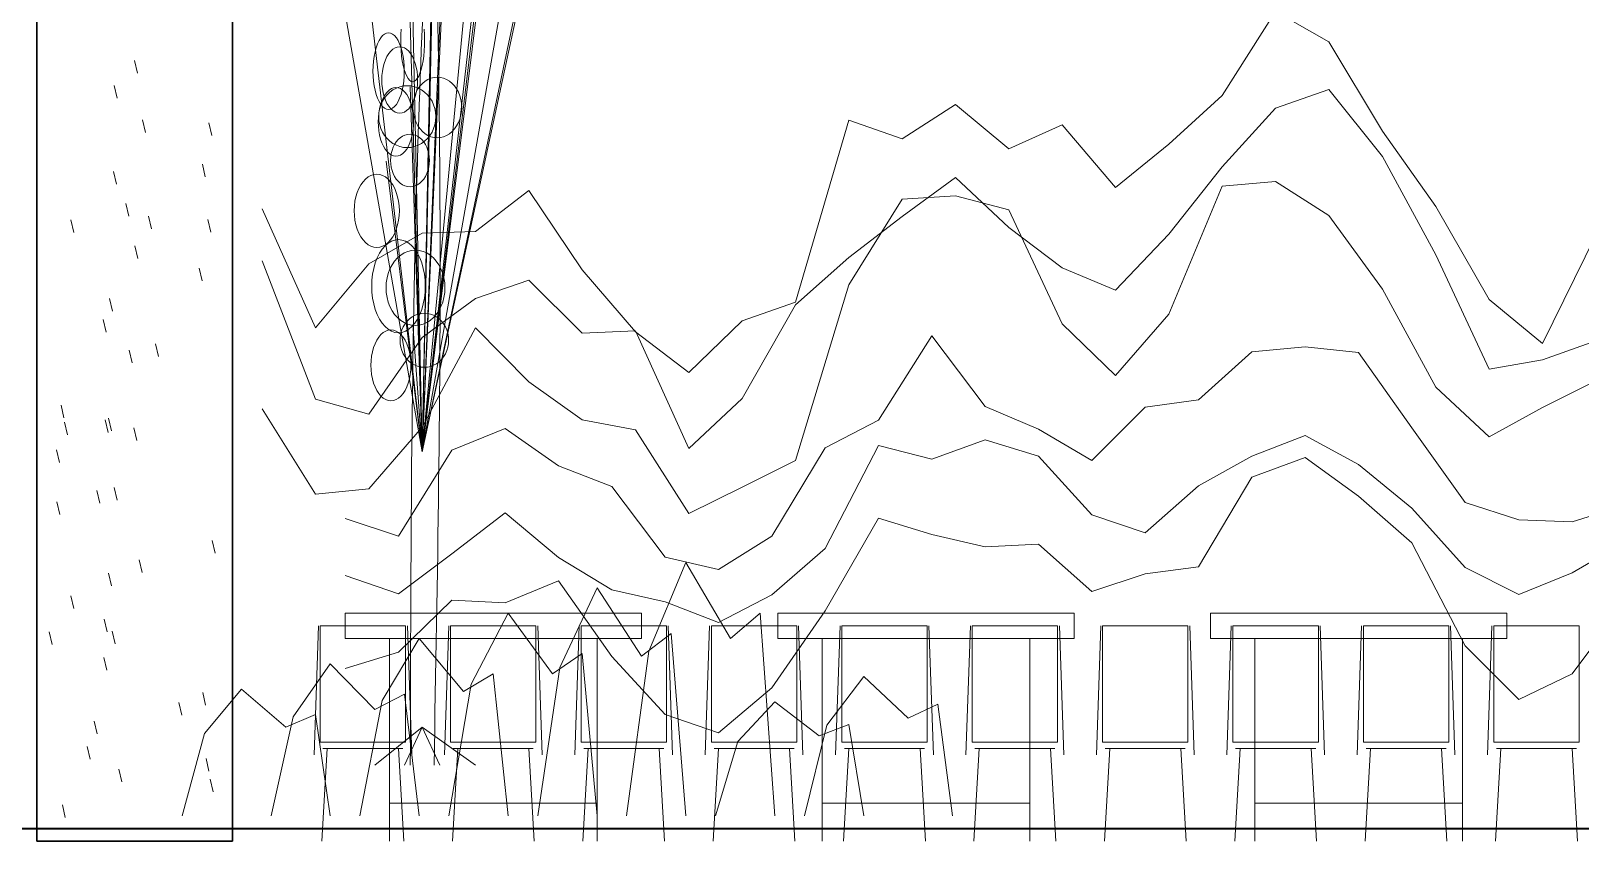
# Model space of a CAD drawing. Header units: millimetres. Extents: x -1800 to 33200, y -8500 to 38400.
# Drawn here: x 3388 to 9029, y 10246 to 13195 of the extents above; entities that cross this region are included whole.
import ezdxf

# ---------------------------------------------------------------- set-up
doc = ezdxf.new("R2010")
doc.units = ezdxf.units.MM
for name, color, linetype, lineweight in [('E-COLUMN', 7, 'Continuous', 30), ('E-FURNITURE', 7, 'Continuous', 18), ('E-HATCH', 8, 'Continuous', 9), ('E-LANDSCAPE', 8, 'Continuous', 9), ('E-OUTLINE', 7, 'Continuous', 35), ('E-PLANT', 3, 'Continuous', 13)]:
    doc.layers.add(name, color=color, linetype=linetype, lineweight=lineweight)

msp = doc.modelspace()

# ---------------------------------------------------------------- linework, layer by layer
at = {"layer": 'E-COLUMN'}
msp.add_lwpolyline([(3409.9, 15823.4), (4122.1, 15823.4), (4122.1, 10246.1), (3409.9, 10246.1)], close=True, dxfattribs=at)
at = {"layer": 'E-FURNITURE'}
for p, q in [((4435.1, 11029.7), (4418.9, 10559.5)), ((4758.8, 11029.7), (4775, 10559.5)), ((4909.9, 11029.7), (4893.7, 10559.5)), ((5233.6, 11029.7), (5249.8, 10559.5)), ((5384.7, 11029.7), (5368.5, 10559.5)), ((5708.4, 11029.7), (5724.6, 10559.5)), ((5859.5, 11029.7), (5843.3, 10559.5)), ((6183.2, 11029.7), (6199.4, 10559.5)), ((6334.2, 11029.7), (6318.1, 10559.5)), ((6658, 11029.7), (6674.2, 10559.5)), ((6809, 11029.7), (6792.9, 10559.5)), ((7132.8, 11029.7), (7149, 10559.5)), ((7283.8, 11029.7), (7267.7, 10559.5)), ((7607.6, 11029.7), (7623.8, 10559.5)), ((7758.6, 11029.7), (7742.5, 10559.5)), ((8082.4, 11029.7), (8098.6, 10559.5)), ((8233.4, 11029.7), (8217.3, 10559.5)), ((8557.2, 11029.7), (8573.4, 10559.5)), ((8708.2, 11029.7), (8692.1, 10559.5)), ((4694, 10983.6), (4694, 10246.1)), ((5449.4, 10983.6), (5449.4, 10246.1)), ((6269.5, 10983.6), (6269.5, 10246.1)), ((7024.9, 10983.6), (7024.9, 10246.1)), ((7845, 10983.6), (7845, 10246.1)), ((8600.3, 10983.6), (8600.3, 10246.1)), ((4467.4, 10583), (4448, 10246.1)), ((4451.2, 10583), (4742.6, 10583)), ((4726.4, 10583), (4745.8, 10246.1)), ((4942.2, 10583), (4922.8, 10246.1)), ((4926, 10583), (5217.4, 10583)), ((5201.2, 10583), (5220.6, 10246.1)), ((5417, 10583), (5397.6, 10246.1)), ((5400.8, 10583), (5692.2, 10583)), ((5676, 10583), (5695.4, 10246.1)), ((5891.8, 10583), (5872.4, 10246.1)), ((5875.6, 10583), (6167, 10583)), ((6150.8, 10583), (6170.2, 10246.1)), ((6366.6, 10583), (6347.2, 10246.1)), ((6350.4, 10583), (6641.8, 10583)), ((6625.6, 10583), (6645, 10246.1)), ((6841.4, 10583), (6822, 10246.1)), ((6825.2, 10583), (7116.6, 10583)), ((7100.4, 10583), (7119.8, 10246.1)), ((7316.2, 10583), (7296.8, 10246.1)), ((7300, 10583), (7591.4, 10583)), ((7575.2, 10583), (7594.6, 10246.1)), ((7791, 10583), (7771.6, 10246.1)), ((7774.8, 10583), (8066.2, 10583)), ((8050, 10583), (8069.4, 10246.1)), ((8265.8, 10583), (8246.4, 10246.1)), ((8249.6, 10583), (8541, 10583)), ((8524.8, 10583), (8544.2, 10246.1)), ((8740.6, 10583), (8721.2, 10246.1)), ((8724.4, 10583), (9015.8, 10583)), ((8999.6, 10583), (9019, 10246.1)), ((4694, 10384.4), (5449.4, 10384.4)), ((6269.5, 10384.4), (7024.9, 10384.4)), ((7845, 10384.4), (8600.3, 10384.4))]:
    msp.add_line(p, q, dxfattribs=at)
for points in [[(4532.2, 11075.8), (5611.3, 11075.8), (5611.3, 10983.6), (4532.2, 10983.6)], [(6107.6, 11075.8), (7186.7, 11075.8), (7186.7, 10983.6), (6107.6, 10983.6)], [(7683.1, 11075.8), (8762.2, 11075.8), (8762.2, 10983.6), (7683.1, 10983.6)], [(4441.5, 11029.7), (4752.3, 11029.7), (4752.3, 10606.5), (4441.5, 10606.5)], [(4916.3, 11029.7), (5227.1, 11029.7), (5227.1, 10606.5), (4916.3, 10606.5)], [(5391.1, 11029.7), (5701.9, 11029.7), (5701.9, 10606.5), (5391.1, 10606.5)], [(5865.9, 11029.7), (6176.7, 11029.7), (6176.7, 10606.5), (5865.9, 10606.5)], [(6340.7, 11029.7), (6651.5, 11029.7), (6651.5, 10606.5), (6340.7, 10606.5)], [(6815.5, 11029.7), (7126.3, 11029.7), (7126.3, 10606.5), (6815.5, 10606.5)], [(7290.3, 11029.7), (7601.1, 11029.7), (7601.1, 10606.5), (7290.3, 10606.5)], [(7765.1, 11029.7), (8075.9, 11029.7), (8075.9, 10606.5), (7765.1, 10606.5)], [(8239.9, 11029.7), (8550.7, 11029.7), (8550.7, 10606.5), (8239.9, 10606.5)], [(8714.7, 11029.7), (9025.5, 11029.7), (9025.5, 10606.5), (8714.7, 10606.5)]]:
    msp.add_lwpolyline(points, close=True, dxfattribs=at)
at = {"layer": 'E-HATCH'}
for p, q in [((3765.1, 13088.3), (3775.9, 13042.3)), ((3691.4, 12996.8), (3702.2, 12950.7)), ((3794.8, 12871.8), (3805.6, 12825.7)), ((4036.5, 12860.9), (4047.3, 12814.8)), ((4012.3, 12710.5), (4023.1, 12664.4)), ((3689.3, 12683.1), (3700.1, 12637)), ((3733.5, 12567), (3744.3, 12520.9)), ((3533.3, 12507.9), (3544.1, 12461.8)), ((3816.7, 12521.2), (3827.5, 12475.1)), ((4031.9, 12508.4), (4042.7, 12462.3)), ((3766.1, 12413.4), (3776.9, 12367.3)), ((4000.3, 12331.5), (4011.1, 12285.4)), ((3674, 12221.4), (3684.8, 12175.3)), ((3651.2, 12144.3), (3662, 12098.2)), ((3746, 12033.4), (3756.8, 11987.3)), ((3842.3, 12056.6), (3853.1, 12010.5)), ((3497.7, 11832.5), (3508.4, 11786.4)), ((3510.4, 11771.5), (3521.1, 11725.4)), ((3659, 11779.6), (3669.8, 11733.5)), ((3670.8, 11785.5), (3681.6, 11739.4)), ((3763.3, 11750.2), (3774.1, 11704.1)), ((3481.4, 11670.9), (3492.2, 11624.8)), ((3627.9, 11522.8), (3638.7, 11476.7)), ((3691.3, 11533.1), (3702, 11487)), ((3482.8, 11481), (3493.6, 11434.9)), ((4047.9, 11340.4), (4058.7, 11294.3)), ((3782.8, 11270.3), (3793.6, 11224.2)), ((3670.9, 11220.9), (3681.7, 11174.8)), ((3533.4, 11139.1), (3544.2, 11093)), ((3454.7, 11007.5), (3465.5, 10961.4)), ((3655.2, 11053.7), (3666, 11007.6)), ((3684.5, 11009.8), (3695.3, 10963.7)), ((3653.9, 10914.6), (3664.7, 10868.5)), ((4013.6, 10786.4), (4024.4, 10740.3)), ((3926.9, 10750.6), (3937.7, 10704.5)), ((3618, 10683), (3628.8, 10636.9)), ((3592.8, 10590.8), (3603.6, 10544.7)), ((3708.7, 10507.7), (3719.5, 10461.6)), ((4025.7, 10546.9), (4036.5, 10500.8)), ((4040.7, 10471.1), (4051.5, 10425)), ((3502.5, 10377.7), (3513.3, 10331.6))]:
    msp.add_line(p, q, dxfattribs=at)
at = {"layer": 'E-LANDSCAPE'}
for points in [[(4230, 12547.4), (4424.3, 12114.5), (4618.5, 12347.3), (4812.7, 12459.6), (5007, 12464.8), (5201.2, 12614.3), (5395.4, 12325.1), (5589.7, 12099.9), (5783.9, 11952.1), (5978.2, 12139.4), (6172.4, 12208.3), (6366.6, 12870.2), (6560.9, 12802.9), (6755.1, 12927.8), (6949.3, 12765.8), (7143.6, 12853.2), (7337.8, 12625.1), (7532, 12782.8), (7726.3, 12960), (7920.5, 13265.8), (8114.7, 13156.3), (8309, 12831.1), (8503.2, 12556), (8697.5, 12217.6), (8891.7, 12058), (9085.9, 12451.4)], [(4230, 12358.3), (4424.3, 11855.1), (4618.5, 11799.6), (4812.7, 12079.8), (5007, 12221.6), (5201.2, 12287.6), (5395.4, 12095.5), (5589.7, 12103.5), (5783.9, 11675.4), (5978.2, 11857.6), (6172.4, 12198.8), (6366.6, 12370.2), (6560.9, 12520.1), (6755.1, 12661.8), (6949.3, 12480.4), (7143.6, 12333), (7337.8, 12252.2), (7532, 12455.6), (7726.3, 12700.6), (7920.5, 12914.8), (8114.7, 12982), (8309, 12738.1), (8503.2, 12380.2), (8697.5, 11964.6), (8891.7, 11997.8), (9085.9, 12067.6)], [(4230, 11819.1), (4424.3, 11508.5), (4618.5, 11528.9), (4812.7, 11752.4), (5007, 12115), (5201.2, 11917.7), (5395.4, 11780), (5589.7, 11743.2), (5783.9, 11438.1), (5978.2, 11533.8), (6172.4, 11631.3), (6366.6, 12270.9), (6560.9, 12582.4), (6755.1, 12594.8), (6949.3, 12544.4), (7143.6, 12128.7), (7337.8, 11941.1), (7532, 12164.3), (7726.3, 12630.9), (7920.5, 12646.8), (8114.7, 12523.4), (8309, 12255.6), (8503.2, 11898.7), (8697.5, 11717.3), (8891.7, 11824.2), (9085.9, 11922)], [(4532.2, 11420), (4726.4, 11355.8), (4920.6, 11668.6), (5114.9, 11748.3), (5309.1, 11612.5), (5503.4, 11536.5), (5697.6, 11280), (5891.8, 11234.4), (6086.1, 11356.6), (6280.3, 11678.1), (6474.5, 11778.3), (6668.8, 12085.5), (6863, 11828.5), (7057.2, 11746.1), (7251.5, 11631.7), (7445.7, 11825.9), (7639.9, 11852.4), (7834.2, 12027.2), (8028.4, 12044.8), (8222.7, 12025), (8416.9, 11750.2), (8611.1, 11478.1), (8805.4, 11415.7), (8999.6, 11407.6), (9193.8, 11468.4)], [(4532.2, 11213.3), (4726.4, 11146.2), (4920.6, 11291.7), (5114.9, 11441.3), (5309.1, 11278), (5503.4, 11161), (5697.6, 11116.5), (5891.8, 11041.7), (6086.1, 11142.6), (6280.3, 11310.8), (6474.5, 11685.5), (6668.8, 11635.8), (6863, 11706.2), (7057.2, 11647.2), (7251.5, 11434.2), (7445.7, 11368), (7639.9, 11538.8), (7834.2, 11647.8), (8028.4, 11723.1), (8222.7, 11617.3), (8416.9, 11458.1), (8611.1, 11242.5), (8805.4, 11143.5), (8999.6, 11222.5), (9193.8, 11335.3)], [(4532.2, 10874.6), (4726.4, 10934), (4920.6, 11122.6), (5114.9, 11113.6), (5309.1, 11192.9), (5503.4, 10917.3), (5697.6, 10706.4), (5891.8, 10640.2), (6086.1, 10803.4), (6280.3, 11084), (6474.5, 11421.4), (6668.8, 11361.6), (6863, 11317.2), (7057.2, 11327.3), (7251.5, 11154.5), (7445.7, 11219.2), (7639.9, 11244.7), (7834.2, 11570.8), (8028.4, 11642.1), (8222.7, 11501.7), (8416.9, 11331.9), (8611.1, 10956.5), (8805.4, 10761.7), (8999.6, 10854.7), (9193.8, 11114.8)], [(5557.3, 10338.3), (5638.2, 10937.5), (5773.1, 11260.2), (5935, 10983.6), (6042.9, 11075.8), (6096.8, 10338.3)], [(5233.6, 10338.3), (5314.5, 10877.6), (5449.4, 11168), (5611.3, 10919.1), (5719.2, 11002), (5773.1, 10338.3)], [(4909.9, 10338.3), (4990.8, 10817.7), (5125.7, 11075.8), (5287.5, 10854.5), (5395.4, 10928.3), (5449.4, 10338.3)], [(4586.1, 10338.3), (4667.1, 10757.7), (4801.9, 10983.6), (4963.8, 10790), (5071.7, 10854.5), (5125.7, 10338.3)], [(4262.4, 10338.3), (4343.3, 10697.8), (4478.2, 10891.4), (4640.1, 10725.5), (4748, 10780.8), (4801.9, 10338.3)], [(6204.8, 10338.3), (6285.7, 10667.9), (6420.6, 10845.3), (6582.4, 10693.2), (6690.3, 10743.9), (6744.3, 10338.3)], [(3938.7, 10338.3), (4019.6, 10637.9), (4154.5, 10799.2), (4316.4, 10660.9), (4424.3, 10707), (4478.2, 10338.3)], [(5881, 10338.3), (5962, 10607.9), (6096.8, 10753.1), (6258.7, 10628.7), (6366.6, 10670.2), (6420.6, 10338.3)]]:
    msp.add_lwpolyline(points, dxfattribs=at)
at = {"layer": 'E-OUTLINE'}
msp.add_line((0, 10292.2), (32200, 10292.2), dxfattribs=at)
at = {"layer": 'E-PLANT'}
for p, q in [((4812.7, 11663.5), (4293.9, 14621.3)), ((4812.7, 11663.5), (5082.8, 14480.7)), ((4812.7, 11663.5), (5157.9, 14435.5)), ((4812.7, 11663.5), (4739.2, 14295.4)), ((4812.7, 11663.5), (5267.9, 14232.6)), ((4812.7, 11663.5), (4538.7, 14022.8)), ((4812.7, 11663.5), (4864.9, 14002)), ((4812.7, 11663.5), (5077.4, 13989.8)), ((4812.7, 11663.5), (5076.2, 13857.8)), ((4812.7, 11663.5), (5257.5, 13722.9)), ((4812.7, 11663.5), (4853.2, 13707.4)), ((4812.7, 11663.5), (4895.5, 13674.6)), ((4812.7, 11663.5), (5237.4, 13670.2)), ((4812.7, 11663.5), (4772.3, 13534.4)), ((4812.7, 11663.5), (4893.6, 13511.6)), ((4812.7, 11663.5), (4768.6, 12991.9)), ((4812.7, 11663.5), (4681.6, 12721.7)), ((4812.7, 11663.5), (4778.3, 12126.6)), ((4812.7, 10660.9), (4640.1, 10522.7)), ((4812.7, 10660.9), (4748, 10522.7)), ((4812.7, 10660.9), (4877.5, 10522.7)), ((4812.7, 10660.9), (5007, 10522.7))]:
    msp.add_line(p, q, dxfattribs=at)
msp.add_lwpolyline([(4820.3, 13201.6), (4821.4, 13182.2), (4821.8, 13162.3), (4821.8, 13162.3), (4821.4, 13142.5), (4820.3, 13123), (4818.4, 13104.2), (4815.9, 13086.4), (4812.8, 13069.9), (4809, 13055), (4804.7, 13041.9), (4800, 13030.9), (4794.8, 13022.1), (4789.4, 13015.7), (4783.8, 13011.8), (4778.1, 13010.5), (4772.4, 13011.8), (4766.8, 13015.7), (4761.4, 13022.1), (4756.3, 13030.9), (4751.6, 13041.9), (4747.3, 13055), (4743.5, 13069.9), (4740.4, 13086.4), (4737.8, 13104.2), (4736, 13123), (4734.9, 13142.5), (4734.5, 13162.3), (4734.9, 13182.2), (4736, 13201.6)], dxfattribs=at)
for points in [[(4747.4, 13049.2), (4746.9, 13031), (4745.5, 13013), (4743.1, 12995.7), (4739.8, 12979.3), (4735.7, 12964.1), (4730.8, 12950.3), (4725.2, 12938.3), (4719, 12928.1), (4712.3, 12920), (4705.2, 12914.1), (4697.9, 12910.5), (4690.5, 12909.3), (4683.1, 12910.5), (4675.8, 12914.1), (4668.7, 12920), (4662.1, 12928.1), (4655.9, 12938.3), (4650.3, 12950.3), (4645.4, 12964.1), (4641.2, 12979.3), (4637.9, 12995.7), (4635.5, 13013), (4634.1, 13031), (4633.6, 13049.2), (4634.1, 13067.5), (4635.5, 13085.4), (4637.9, 13102.8), (4641.2, 13119.2), (4645.4, 13134.4), (4650.3, 13148.1), (4655.9, 13160.2), (4662.1, 13170.4), (4668.7, 13178.5), (4675.8, 13184.3), (4683.1, 13187.9), (4690.5, 13189.1), (4697.9, 13187.9), (4705.2, 13184.3), (4712.3, 13178.5), (4719, 13170.4), (4725.2, 13160.2), (4730.8, 13148.1), (4735.7, 13134.4), (4739.8, 13119.2), (4743.1, 13102.8), (4745.5, 13085.4), (4746.9, 13067.5), (4747.4, 13049.2)], [(4796.3, 13017), (4795.7, 13001.2), (4794.1, 12985.7), (4791.3, 12970.7), (4787.5, 12956.6), (4782.8, 12943.4), (4777.1, 12931.5), (4770.7, 12921.1), (4763.6, 12912.3), (4755.9, 12905.4), (4747.8, 12900.3), (4739.4, 12897.2), (4730.9, 12896.2), (4722.3, 12897.2), (4713.9, 12900.3), (4705.8, 12905.4), (4698.1, 12912.3), (4691, 12921.1), (4684.6, 12931.5), (4678.9, 12943.4), (4674.2, 12956.6), (4670.4, 12970.7), (4667.7, 12985.7), (4666, 13001.2), (4665.4, 13017), (4666, 13032.7), (4667.7, 13048.2), (4670.4, 13063.2), (4674.2, 13077.4), (4678.9, 13090.5), (4684.6, 13102.4), (4691, 13112.8), (4698.1, 13121.6), (4705.8, 13128.6), (4713.9, 13133.6), (4722.3, 13136.7), (4730.9, 13137.8), (4739.4, 13136.7), (4747.8, 13133.6), (4755.9, 13128.6), (4763.6, 13121.6), (4770.7, 13112.8), (4777.1, 13102.4), (4782.8, 13090.5), (4787.5, 13077.4), (4791.3, 13063.2), (4794.1, 13048.2), (4795.7, 13032.7), (4796.3, 13017)], [(4781.5, 12864.5), (4781, 12848.2), (4779.3, 12832.1), (4776.6, 12816.7), (4772.9, 12802), (4768.2, 12788.4), (4762.7, 12776.1), (4756.4, 12765.3), (4749.4, 12756.2), (4741.8, 12749), (4733.8, 12743.7), (4725.6, 12740.5), (4717.2, 12739.4), (4708.8, 12740.5), (4700.5, 12743.7), (4692.5, 12749), (4685, 12756.2), (4678, 12765.3), (4671.7, 12776.1), (4666.1, 12788.4), (4661.4, 12802), (4657.7, 12816.7), (4655, 12832.1), (4653.4, 12848.2), (4652.8, 12864.5), (4653.4, 12880.9), (4655, 12896.9), (4657.7, 12912.4), (4661.4, 12927.1), (4666.1, 12940.7), (4671.7, 12953), (4678, 12963.8), (4685, 12972.9), (4692.5, 12980.1), (4700.5, 12985.3), (4708.8, 12988.5), (4717.2, 12989.6), (4725.6, 12988.5), (4733.8, 12985.3), (4741.8, 12980.1), (4749.4, 12972.9), (4756.4, 12963.8), (4762.7, 12953), (4768.2, 12940.7), (4772.9, 12927.1), (4776.6, 12912.4), (4779.3, 12896.9), (4781, 12880.9), (4781.5, 12864.5)], [(4862.5, 12883.4), (4861.7, 12868.7), (4859, 12854.2), (4854.6, 12840.2), (4848.6, 12827), (4841, 12814.8), (4832.1, 12803.7), (4821.8, 12793.9), (4810.5, 12785.7), (4798.3, 12779.2), (4785.4, 12774.5), (4772.1, 12771.6), (4758.5, 12770.6), (4744.9, 12771.6), (4731.6, 12774.5), (4718.7, 12779.2), (4706.5, 12785.7), (4695.2, 12793.9), (4685, 12803.7), (4676, 12814.8), (4668.4, 12827), (4662.4, 12840.2), (4658, 12854.2), (4655.4, 12868.7), (4654.5, 12883.4), (4655.4, 12898.1), (4658, 12912.6), (4662.4, 12926.5), (4668.4, 12939.7), (4676, 12952), (4685, 12963.1), (4695.2, 12972.8), (4706.5, 12981), (4718.7, 12987.5), (4731.6, 12992.3), (4744.9, 12995.1), (4758.5, 12996.1), (4772.1, 12995.1), (4785.4, 12992.3), (4798.3, 12987.5), (4810.5, 12981), (4821.8, 12972.8), (4832.1, 12963.1), (4841, 12952), (4848.6, 12939.7), (4854.6, 12926.5), (4859, 12912.6), (4861.7, 12898.1), (4862.5, 12883.4)], [(4956.7, 12916.8), (4955.9, 12902.4), (4953.7, 12888.2), (4949.9, 12874.5), (4944.8, 12861.5), (4938.3, 12849.4), (4930.7, 12838.6), (4921.9, 12829), (4912.3, 12821), (4901.8, 12814.6), (4890.8, 12809.9), (4879.4, 12807.1), (4867.8, 12806.1), (4856.2, 12807.1), (4844.8, 12809.9), (4833.8, 12814.6), (4823.4, 12821), (4813.7, 12829), (4805, 12838.6), (4797.3, 12849.4), (4790.9, 12861.5), (4785.7, 12874.5), (4782, 12888.2), (4779.7, 12902.4), (4778.9, 12916.8), (4779.7, 12931.2), (4782, 12945.4), (4785.7, 12959.1), (4790.9, 12972.1), (4797.3, 12984.2), (4805, 12995), (4813.7, 13004.6), (4823.4, 13012.6), (4833.8, 13019), (4844.8, 13023.7), (4856.2, 13026.5), (4867.8, 13027.5), (4879.4, 13026.5), (4890.8, 13023.7), (4901.8, 13019), (4912.3, 13012.6), (4921.9, 13004.6), (4930.7, 12995), (4938.3, 12984.2), (4944.8, 12972.1), (4949.9, 12959.1), (4953.7, 12945.4), (4955.9, 12931.2), (4956.7, 12916.8)], [(4839.1, 12724), (4838.5, 12711.5), (4836.7, 12699.2), (4833.8, 12687.4), (4829.7, 12676.1), (4824.5, 12665.7), (4818.4, 12656.3), (4811.5, 12648.1), (4803.8, 12641.1), (4795.5, 12635.6), (4786.7, 12631.6), (4777.7, 12629.1), (4768.5, 12628.3), (4759.2, 12629.1), (4750.2, 12631.6), (4741.4, 12635.6), (4733.1, 12641.1), (4725.4, 12648.1), (4718.5, 12656.3), (4712.4, 12665.7), (4707.2, 12676.1), (4703.2, 12687.4), (4700.2, 12699.2), (4698.4, 12711.5), (4697.8, 12724), (4698.4, 12736.5), (4700.2, 12748.7), (4703.2, 12760.6), (4707.2, 12771.8), (4712.4, 12782.2), (4718.5, 12791.6), (4725.4, 12799.9), (4733.1, 12806.8), (4741.4, 12812.3), (4750.2, 12816.4), (4759.2, 12818.8), (4768.5, 12819.6), (4777.7, 12818.8), (4786.7, 12816.4), (4795.5, 12812.3), (4803.8, 12806.8), (4811.5, 12799.9), (4818.4, 12791.6), (4824.5, 12782.2), (4829.7, 12771.8), (4833.8, 12760.6), (4836.7, 12748.7), (4838.5, 12736.5), (4839.1, 12724)], [(4729.7, 12540.6), (4729, 12523.2), (4726.9, 12506.1), (4723.4, 12489.5), (4718.6, 12473.8), (4712.7, 12459.3), (4705.6, 12446.2), (4697.5, 12434.7), (4688.5, 12425), (4678.9, 12417.2), (4668.7, 12411.6), (4658.1, 12408.2), (4647.4, 12407.1), (4636.7, 12408.2), (4626.1, 12411.6), (4615.9, 12417.2), (4606.3, 12425), (4597.3, 12434.7), (4589.2, 12446.2), (4582.1, 12459.3), (4576.2, 12473.8), (4571.4, 12489.5), (4568, 12506.1), (4565.9, 12523.2), (4565.1, 12540.6), (4565.9, 12558.1), (4568, 12575.2), (4571.4, 12591.8), (4576.2, 12607.4), (4582.1, 12622), (4589.2, 12635.1), (4597.3, 12646.6), (4606.3, 12656.3), (4615.9, 12664.1), (4626.1, 12669.7), (4636.7, 12673.1), (4647.4, 12674.2), (4658.1, 12673.1), (4668.7, 12669.7), (4678.9, 12664.1), (4688.5, 12656.3), (4697.5, 12646.6), (4705.6, 12635.1), (4712.7, 12622), (4718.6, 12607.4), (4723.4, 12591.8), (4726.9, 12575.2), (4729, 12558.1), (4729.7, 12540.6)], [(4824.2, 12266.1), (4823.3, 12244), (4820.8, 12222.3), (4816.7, 12201.3), (4811.1, 12181.4), (4804, 12163), (4795.6, 12146.3), (4786, 12131.7), (4775.3, 12119.4), (4763.9, 12109.5), (4751.8, 12102.4), (4739.3, 12098.1), (4726.5, 12096.6), (4713.8, 12098.1), (4701.2, 12102.4), (4689.1, 12109.5), (4677.7, 12119.4), (4667.1, 12131.7), (4657.5, 12146.3), (4649, 12163), (4641.9, 12181.4), (4636.3, 12201.3), (4632.2, 12222.3), (4629.7, 12244), (4628.9, 12266.1), (4629.7, 12288.2), (4632.2, 12310), (4636.3, 12331), (4641.9, 12350.9), (4649, 12369.3), (4657.5, 12386), (4667.1, 12400.6), (4677.7, 12412.9), (4689.1, 12422.7), (4701.2, 12429.8), (4713.8, 12434.1), (4726.5, 12435.6), (4739.3, 12434.1), (4751.8, 12429.8), (4763.9, 12422.7), (4775.3, 12412.9), (4786, 12400.6), (4795.6, 12386), (4804, 12369.3), (4811.1, 12350.9), (4816.7, 12331), (4820.8, 12310), (4823.3, 12288.2), (4824.2, 12266.1)], [(4895.6, 12260.5), (4894.7, 12242.6), (4892, 12225), (4887.4, 12208), (4881.2, 12191.9), (4873.4, 12177), (4864.2, 12163.5), (4853.6, 12151.7), (4842, 12141.7), (4829.4, 12133.8), (4816.1, 12128), (4802.3, 12124.5), (4788.3, 12123.4), (4774.3, 12124.5), (4760.6, 12128), (4747.3, 12133.8), (4734.7, 12141.7), (4723, 12151.7), (4712.5, 12163.5), (4703.2, 12177), (4695.4, 12191.9), (4689.2, 12208), (4684.7, 12225), (4682, 12242.6), (4681.1, 12260.5), (4682, 12278.4), (4684.7, 12296), (4689.2, 12312.9), (4695.4, 12329), (4703.2, 12343.9), (4712.5, 12357.4), (4723, 12369.3), (4734.7, 12379.2), (4747.3, 12387.2), (4760.6, 12392.9), (4774.3, 12396.4), (4788.3, 12397.6), (4802.3, 12396.4), (4816.1, 12392.9), (4829.4, 12387.2), (4842, 12379.2), (4853.6, 12369.3), (4864.2, 12357.4), (4873.4, 12343.9), (4881.2, 12329), (4887.4, 12312.9), (4892, 12296), (4894.7, 12278.4), (4895.6, 12260.5)], [(4909.1, 12069.4), (4908.4, 12056.5), (4906.1, 12043.9), (4902.4, 12031.7), (4897.3, 12020.1), (4890.9, 12009.4), (4883.2, 11999.7), (4874.5, 11991.1), (4864.9, 11984), (4854.5, 11978.3), (4843.6, 11974.1), (4832.2, 11971.6), (4820.7, 11970.8), (4809.1, 11971.6), (4797.8, 11974.1), (4786.8, 11978.3), (4776.4, 11984), (4766.8, 11991.1), (4758.1, 11999.7), (4750.5, 12009.4), (4744.1, 12020.1), (4738.9, 12031.7), (4735.2, 12043.9), (4733, 12056.5), (4732.2, 12069.4), (4733, 12082.3), (4735.2, 12094.9), (4738.9, 12107.1), (4744.1, 12118.7), (4750.5, 12129.4), (4758.1, 12139.1), (4766.8, 12147.6), (4776.4, 12154.8), (4786.8, 12160.5), (4797.8, 12164.7), (4809.1, 12167.2), (4820.7, 12168), (4832.2, 12167.2), (4843.6, 12164.7), (4854.5, 12160.5), (4864.9, 12154.8), (4874.5, 12147.6), (4883.2, 12139.1), (4890.9, 12129.4), (4897.3, 12118.7), (4902.4, 12107.1), (4906.1, 12094.9), (4908.4, 12082.3), (4909.1, 12069.4)], [(4772, 11978.1), (4771.3, 11961.3), (4769.5, 11944.7), (4766.4, 11928.7), (4762.2, 11913.6), (4756.9, 11899.5), (4750.6, 11886.9), (4743.4, 11875.7), (4735.5, 11866.3), (4726.9, 11858.9), (4717.9, 11853.5), (4708.5, 11850.2), (4699, 11849.1), (4689.4, 11850.2), (4680.1, 11853.5), (4671, 11858.9), (4662.5, 11866.3), (4654.5, 11875.7), (4647.3, 11886.9), (4641, 11899.5), (4635.7, 11913.6), (4631.5, 11928.7), (4628.4, 11944.7), (4626.6, 11961.3), (4625.9, 11978.1), (4626.6, 11994.9), (4628.4, 12011.5), (4631.5, 12027.5), (4635.7, 12042.6), (4641, 12056.7), (4647.3, 12069.3), (4654.5, 12080.5), (4662.5, 12089.9), (4671, 12097.3), (4680.1, 12102.7), (4689.4, 12106), (4699, 12107.1), (4708.5, 12106), (4717.9, 12102.7), (4726.9, 12097.3), (4735.5, 12089.9), (4743.4, 12080.5), (4750.6, 12069.3), (4756.9, 12056.7), (4762.2, 12042.6), (4766.4, 12027.5), (4769.5, 12011.5), (4771.3, 11994.9), (4772, 11978.1)]]:
    msp.add_lwpolyline(points, close=True, dxfattribs=at)
for points in [[(4855.9, 10522.7), (4877.5, 12576.1), (4834.3, 14629.6)], [(4769.6, 10522.7), (4791.2, 12576.1), (4855.9, 14173.3)]]:
    msp.add_spline(points, degree=3, dxfattribs=at)

doc.saveas('drawing.dxf')
